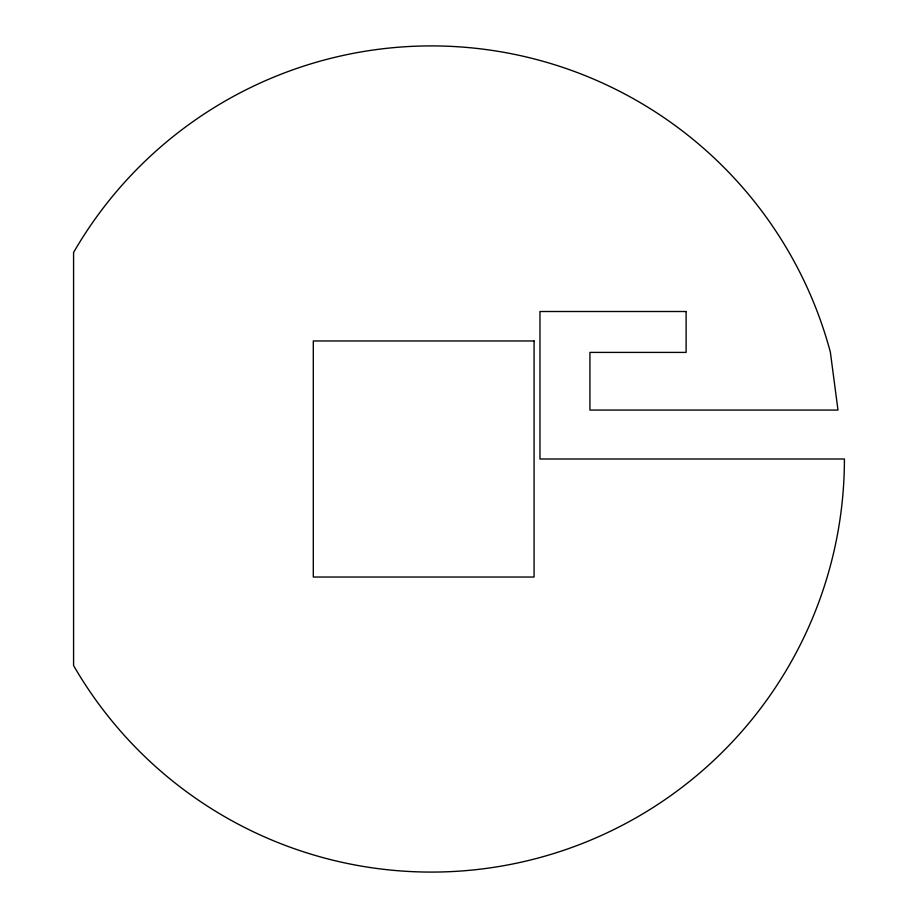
<?xml version="1.0" encoding="UTF-8"?>
<svg xmlns="http://www.w3.org/2000/svg" width="918" height="918" viewBox="0 0 918 918"><rect width="100%" height="100%" fill="white"/><g stroke="black" fill="none" stroke-linecap="round" stroke-linejoin="round"><path stroke-width="1.38" d="M686.113 311.512L539.968 311.512L539.968 459L844.422 459A413.1 413.1 0 0 1 73.578 665.55L73.578 252.45A413.1 413.1 0 0 1 830.354 352.087L837.985 410.071L589.93 410.071L589.93 352.409L686.113 352.409L686.113 311.512M534.081 340.968L313.302 340.968L313.302 577.032L534.081 577.032L534.081 340.968"/></g></svg>
